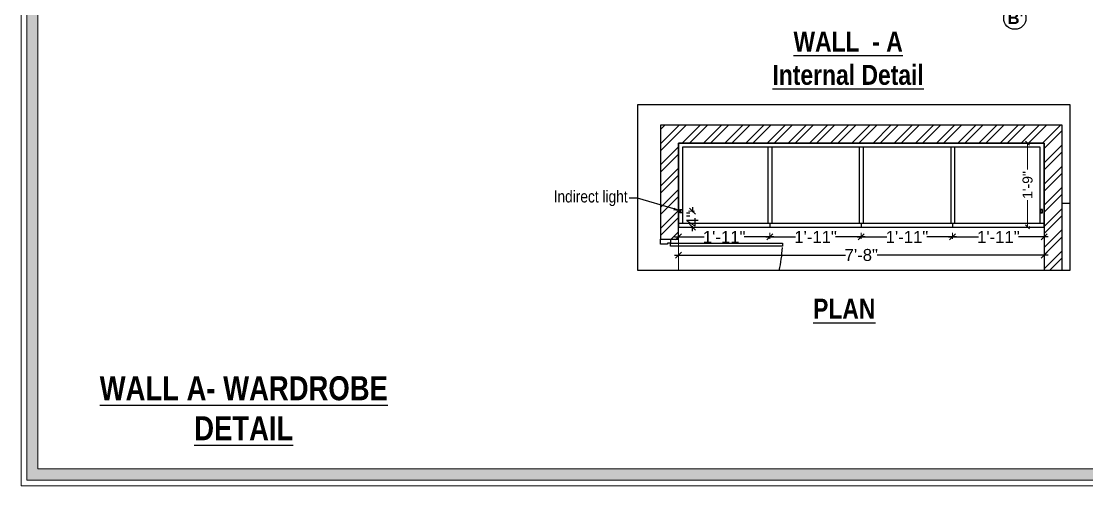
# Model space of a CAD drawing. Header units: millimetres. Extents: x 56222 to 3066687, y -650199 to -121287.
# Drawn here: x 136518.1 to 136784.8, y -183002.7 to -182886.6 of the extents above; entities that cross this region are included whole.
import ezdxf
from ezdxf import colors
from ezdxf.entities.mleader import LeaderData, LeaderLine
from ezdxf.math import Vec2, Vec3

# ---------------------------------------------------------------- set-up
doc = ezdxf.new("R2010")
doc.units = ezdxf.units.MM
doc.header["$MEASUREMENT"] = 0
doc.header["$PDMODE"] = 35
doc.linetypes.add('DASHED2', pattern=[0.375, 0.25, -0.125])
doc.linetypes.add('DASHEDX2', pattern=[1.5, 1, -0.5])
doc.layers.get('Defpoints').update_dxf_attribs({"color": 220})
doc.layers.add('AR ELE-5', color=134, linetype='Continuous')
doc.layers.add('AR HATCH-7', color=7, linetype='Continuous')
for name, color, linetype, lineweight in [('DIM.', 250, 'Continuous', 13), ('dim05', 1, 'Continuous', 13), ('Dimension', 10, 'DASHEDX2', 20), ('FIRST FLOOR', 7, 'Continuous', 9), ('FIRST FLOOR_( PLine )_', 251, 'Continuous', 30), ('FURNITURE', 32, 'Continuous', 9), ('FURNITURE-1', 252, 'Continuous', 13), ('Labelling', 1, 'Continuous', 25), ('Text', 7, 'Continuous', 15), ('wall', 7, 'Continuous', 30), ('XX~SLAB ( BEAM )~ ( DIM )', 7, 'Continuous', 9)]:
    doc.layers.add(name, color=color, linetype=linetype, lineweight=lineweight)
doc.styles.add('Arial', font='arial.ttf')
doc.styles.get("Standard").update_dxf_attribs({"font": 'arial.ttf', "height": 6})
doc.styles.add('style4', font='ARIALN.TTF')
doc.dimstyles.new('Archana', dxfattribs={"dimtxt": 3, "dimasz": 1.5, "dimexe": 0.5, "dimexo": 0.5, "dimgap": 0, "dimtad": 0, "dimzin": 0, "dimdsep": 46, "dimlunit": 4, "dimtxsty": 'Arial', "dimblk": 'OBLIQUE', "dimcen": 0, "dimdle": 1, "dimclrd": 1, "dimclre": 1, "dimclrt": 5, "dimadec": 0, "dimazin": 0, "dimtfac": 1, "dimtofl": 0, "dimtmove": 1, "dimatfit": 3, "dimfxl": 1, "dimfxlon": 1, "dimtolj": 1, "dimtzin": 0, "dimlwd": 25, "dimlwe": -1, "dimarcsym": 0})
doc.dimstyles.new('ISO-25', dxfattribs={"dimtxt": 2.5, "dimasz": 1, "dimexe": 0.5, "dimexo": 1, "dimtad": 0, "dimdec": 1, "dimlunit": 4, "dimtxsty": 'Standard', "dimblk": 'OBLIQUE', "dimcen": 2.5, "dimclrd": 1, "dimclre": 1, "dimclrt": 5, "dimadec": 0, "dimazin": 0, "dimtfac": 1, "dimtdec": 1, "dimtmove": 0, "dimatfit": 3, "dimfxl": 1, "dimlwd": -1, "dimarcsym": 0})

# ---------------------------------------------------------------- blocks, each defined once
blk = doc.blocks.new('_Oblique')
at = {"layer": 'wall', "color": 0, "lineweight": -2}
blk.add_line((-0.5, -0.5), (0.5, 0.5), dxfattribs=at)
blk = doc.blocks.new('*D736')
at = {"layer": 'Defpoints', "color": 0, "lineweight": 30, "transparency": 16777216}
for p in [(136769.58, -182917.05), (136769.98, -182917.05), (136769.58, -182938.05)]:
    blk.add_point(p, dxfattribs=at)
at = {"layer": 'dim05', "color": 1, "linetype": 'Continuous', "transparency": 16777216}
for p, q in [((136769.98, -182917.05), (136769.98, -182923.71)), ((136769.98, -182938.05), (136769.98, -182931.38))]:
    blk.add_line(p, q, dxfattribs=at)
at = {"layer": 'dim05', "color": 1, "linetype": 'Continuous', "lineweight": -2, "transparency": 16777216}
for p, q in [((136770.58, -182917.05), (136770.48, -182917.05)), ((136770.58, -182938.05), (136770.48, -182938.05))]:
    blk.add_line(p, q, dxfattribs=at)
at = {"layer": 'dim05', "color": 1, "transparency": 16777216}
for p, rotation in [((136769.98, -182917.05), 90), ((136769.98, -182938.05), 270)]:
    blk.add_blockref('_Oblique', p, dxfattribs=dict(at, rotation=rotation))
at = {"layer": 'dim05', "color": 5, "lineweight": 25, "transparency": 16777216, "insert": (136769.98, -182927.55), "char_height": 2.5, "attachment_point": 5, "rotation": 90, "style": 'Arial'}
blk.add_mtext('1\'-9"', dxfattribs=at)
blk = doc.blocks.new('*D737')
at = {"layer": 'Defpoints', "color": 0, "lineweight": 30, "transparency": 16777216}
for p in [(136682.61, -182938.08), (136705.48, -182938.08), (136705.48, -182940.55)]:
    blk.add_point(p, dxfattribs=at)
at = {"layer": 'FURNITURE', "color": 1, "lineweight": 25, "transparency": 16777216}
for p, q in [((136681.61, -182940.55), (136689.03, -182940.55)), ((136706.48, -182940.55), (136699.05, -182940.55))]:
    blk.add_line(p, q, dxfattribs=at)
at = {"layer": 'FURNITURE', "color": 1, "transparency": 16777216}
for p, q in [((136682.61, -182939.55), (136682.61, -182941.05)), ((136705.48, -182939.55), (136705.48, -182941.05))]:
    blk.add_line(p, q, dxfattribs=at)
at = {"layer": 'FURNITURE', "color": 1, "lineweight": 25, "transparency": 16777216, "xscale": 1.5, "yscale": 1.5, "zscale": 1.5, "rotation": 180}
blk.add_blockref('_Oblique', (136682.61, -182940.55), dxfattribs=at)
at = {"layer": 'FURNITURE', "color": 1, "lineweight": 25, "transparency": 16777216, "xscale": 1.5, "yscale": 1.5, "zscale": 1.5}
blk.add_blockref('_Oblique', (136705.48, -182940.55), dxfattribs=at)
at = {"layer": 'FURNITURE', "color": 5, "lineweight": 30, "transparency": 16777216, "insert": (136694.04, -182940.55), "char_height": 3, "attachment_point": 5, "style": 'Arial'}
blk.add_mtext('\\A1;1\'-11"', dxfattribs=at)
blk = doc.blocks.new('*D738')
at = {"layer": 'Defpoints', "color": 0, "lineweight": 30, "transparency": 16777216}
for p in [(136705.48, -182938.08), (136728.36, -182938.08), (136728.36, -182940.55)]:
    blk.add_point(p, dxfattribs=at)
at = {"layer": 'FURNITURE', "color": 1, "lineweight": 25, "transparency": 16777216}
for p, q in [((136704.48, -182940.55), (136711.91, -182940.55)), ((136729.36, -182940.55), (136721.93, -182940.55))]:
    blk.add_line(p, q, dxfattribs=at)
at = {"layer": 'FURNITURE', "color": 1, "transparency": 16777216}
for p, q in [((136705.48, -182939.55), (136705.48, -182941.05)), ((136728.36, -182939.55), (136728.36, -182941.05))]:
    blk.add_line(p, q, dxfattribs=at)
at = {"layer": 'FURNITURE', "color": 1, "lineweight": 25, "transparency": 16777216, "xscale": 1.5, "yscale": 1.5, "zscale": 1.5, "rotation": 180}
blk.add_blockref('_Oblique', (136705.48, -182940.55), dxfattribs=at)
at = {"layer": 'FURNITURE', "color": 1, "lineweight": 25, "transparency": 16777216, "xscale": 1.5, "yscale": 1.5, "zscale": 1.5}
blk.add_blockref('_Oblique', (136728.36, -182940.55), dxfattribs=at)
at = {"layer": 'FURNITURE', "color": 5, "lineweight": 30, "transparency": 16777216, "insert": (136716.92, -182940.55), "char_height": 3, "attachment_point": 5, "style": 'Arial'}
blk.add_mtext('\\A1;1\'-11"', dxfattribs=at)
blk = doc.blocks.new('*D739')
at = {"layer": 'Defpoints', "color": 0, "lineweight": 30, "transparency": 16777216}
for p in [(136728.36, -182938.08), (136751.23, -182938.08), (136751.23, -182940.55)]:
    blk.add_point(p, dxfattribs=at)
at = {"layer": 'FURNITURE', "color": 1, "lineweight": 25, "transparency": 16777216}
for p, q in [((136727.36, -182940.55), (136734.78, -182940.55)), ((136752.23, -182940.55), (136744.8, -182940.55))]:
    blk.add_line(p, q, dxfattribs=at)
at = {"layer": 'FURNITURE', "color": 1, "transparency": 16777216}
for p, q in [((136728.36, -182939.55), (136728.36, -182941.05)), ((136751.23, -182939.55), (136751.23, -182941.05))]:
    blk.add_line(p, q, dxfattribs=at)
at = {"layer": 'FURNITURE', "color": 1, "lineweight": 25, "transparency": 16777216, "xscale": 1.5, "yscale": 1.5, "zscale": 1.5, "rotation": 180}
blk.add_blockref('_Oblique', (136728.36, -182940.55), dxfattribs=at)
at = {"layer": 'FURNITURE', "color": 1, "lineweight": 25, "transparency": 16777216, "xscale": 1.5, "yscale": 1.5, "zscale": 1.5}
blk.add_blockref('_Oblique', (136751.23, -182940.55), dxfattribs=at)
at = {"layer": 'FURNITURE', "color": 5, "lineweight": 30, "transparency": 16777216, "insert": (136739.79, -182940.55), "char_height": 3, "attachment_point": 5, "style": 'Arial'}
blk.add_mtext('\\A1;1\'-11"', dxfattribs=at)
blk = doc.blocks.new('*D740')
at = {"layer": 'Defpoints', "color": 0, "lineweight": 30, "transparency": 16777216}
for p in [(136751.23, -182938.08), (136774.11, -182938.08), (136774.11, -182940.55)]:
    blk.add_point(p, dxfattribs=at)
at = {"layer": 'FURNITURE', "color": 1, "lineweight": 25, "transparency": 16777216}
for p, q in [((136750.23, -182940.55), (136757.66, -182940.55)), ((136775.11, -182940.55), (136767.68, -182940.55))]:
    blk.add_line(p, q, dxfattribs=at)
at = {"layer": 'FURNITURE', "color": 1, "transparency": 16777216}
for p, q in [((136751.23, -182939.55), (136751.23, -182941.05)), ((136774.11, -182939.55), (136774.11, -182941.05))]:
    blk.add_line(p, q, dxfattribs=at)
at = {"layer": 'FURNITURE', "color": 1, "lineweight": 25, "transparency": 16777216, "xscale": 1.5, "yscale": 1.5, "zscale": 1.5, "rotation": 180}
blk.add_blockref('_Oblique', (136751.23, -182940.55), dxfattribs=at)
at = {"layer": 'FURNITURE', "color": 1, "lineweight": 25, "transparency": 16777216, "xscale": 1.5, "yscale": 1.5, "zscale": 1.5}
blk.add_blockref('_Oblique', (136774.11, -182940.55), dxfattribs=at)
at = {"layer": 'FURNITURE', "color": 5, "lineweight": 30, "transparency": 16777216, "insert": (136762.67, -182940.55), "char_height": 3, "attachment_point": 5, "style": 'Arial'}
blk.add_mtext('\\A1;1\'-11"', dxfattribs=at)
blk = doc.blocks.new('*D741')
at = {"layer": 'Defpoints', "color": 0, "lineweight": 30, "transparency": 16777216}
for p in [(136682.61, -182939.11), (136774.11, -182939.11), (136774.11, -182945.06)]:
    blk.add_point(p, dxfattribs=at)
at = {"layer": 'FURNITURE', "color": 1, "transparency": 16777216}
for p, q in [((136682.61, -182944.06), (136682.61, -182945.56)), ((136774.11, -182944.06), (136774.11, -182945.56))]:
    blk.add_line(p, q, dxfattribs=at)
at = {"layer": 'FURNITURE', "color": 1, "lineweight": 25, "transparency": 16777216}
for p, q in [((136681.61, -182945.06), (136724.38, -182945.06)), ((136775.11, -182945.06), (136732.33, -182945.06))]:
    blk.add_line(p, q, dxfattribs=at)
at = {"layer": 'FURNITURE', "color": 1, "lineweight": 25, "transparency": 16777216, "xscale": 1.5, "yscale": 1.5, "zscale": 1.5, "rotation": 180}
blk.add_blockref('_Oblique', (136682.61, -182945.06), dxfattribs=at)
at = {"layer": 'FURNITURE', "color": 1, "lineweight": 25, "transparency": 16777216, "xscale": 1.5, "yscale": 1.5, "zscale": 1.5}
blk.add_blockref('_Oblique', (136774.11, -182945.06), dxfattribs=at)
at = {"layer": 'FURNITURE', "color": 5, "lineweight": 30, "transparency": 16777216, "insert": (136728.36, -182945.06), "char_height": 3, "attachment_point": 5, "style": 'Arial'}
blk.add_mtext('\\A1;7\'-8"', dxfattribs=at)
blk = doc.blocks.new('*D883')
at = {"layer": 'Defpoints', "color": 0, "lineweight": 30, "transparency": 16777216}
for p in [(136683.61, -182934.1), (136686.07, -182934.1), (136684.02, -182938.08)]:
    blk.add_point(p, dxfattribs=at)
at = {"layer": 'FURNITURE', "color": 1, "transparency": 16777216}
for p, q in [((136685.07, -182934.1), (136686.57, -182934.1)), ((136685.07, -182938.08), (136686.57, -182938.08))]:
    blk.add_line(p, q, dxfattribs=at)
at = {"layer": 'FURNITURE', "color": 1, "lineweight": 25, "transparency": 16777216}
for p, q in [((136686.07, -182933.1), (136686.07, -182934.31)), ((136686.07, -182939.08), (136686.07, -182937.88))]:
    blk.add_line(p, q, dxfattribs=at)
at = {"layer": 'FURNITURE', "color": 1, "lineweight": 25, "transparency": 16777216, "xscale": 1.5, "yscale": 1.5, "zscale": 1.5}
for p, rotation in [((136686.07, -182934.1), 90), ((136686.07, -182938.08), 270)]:
    blk.add_blockref('_Oblique', p, dxfattribs=dict(at, rotation=rotation))
at = {"layer": 'FURNITURE', "color": 5, "lineweight": 30, "transparency": 16777216, "insert": (136686.07, -182936.09), "char_height": 3, "attachment_point": 5, "rotation": 90, "style": 'Arial'}
blk.add_mtext('\\A1;4"', dxfattribs=at)

msp = doc.modelspace()

# ---------------------------------------------------------------- hatches: boundary and pattern name
at = {"layer": 'AR HATCH-7', "lineweight": 15, "true_color": 0x939598}
h = msp.add_hatch(dxfattribs=at)
h.set_pattern_fill('ANSI32', color=252, scale=10)
h.set_pattern_definition([(45, (1700.7262, 1125.451), (-2.65165043, 2.65165043), []), (45, (1702.494, 1125.451), (-2.65165043, 2.65165043), [])])
h.paths.add_polyline_path([(136778.606, -182912.581), (136678.106, -182912.581), (136678.106, -182941.081), (136680.606, -182941.081), (136682.606, -182941.081), (136682.606, -182917.081), (136774.106, -182917.081), (136774.106, -182938.081), (136774.106, -182948.89), (136778.606, -182948.89)])
at = {"layer": 'Dimension', "linetype": 'Continuous', "true_color": 0xd39e00}
h = msp.add_hatch(color=42, dxfattribs=at)
h.paths.add_polyline_path([(136519.487, -182722.471), (136519.487, -183001.349), (136915.69, -183001.349), (136915.69, -182722.471)])
h.paths.add_polyline_path([(136522.268, -182725.252), (136912.91, -182725.252), (136912.91, -182998.568), (136522.268, -182998.568)], flags=16)

# ---------------------------------------------------------------- linework, layer by layer
for points in [[(136680.606, -182941.081), (136680.606, -182942.081), (136679.856, -182942.081), (136679.856, -182942.331), (136678.106, -182942.331), (136678.106, -182941.081)], [(136680.606, -182942.081), (136708.606, -182942.081), (136708.606, -182942.831), (136680.606, -182942.831)]]:
    msp.add_lwpolyline(points, close=True)
at = {"layer": 'AR ELE-5', "linetype": 'ByBlock', "ltscale": 15}
msp.add_arc((136680.589, -182942.04), 28.041, 345.86074, 357.62699, dxfattribs=at)
at = {"layer": 'Dimension', "color": 42, "linetype": 'Continuous', "true_color": 0xd39e00}
for points in [[(136518.097, -182721.081), (136917.081, -182721.081), (136917.081, -183002.739), (136518.097, -183002.739)], [(136519.487, -182722.471), (136915.69, -182722.471), (136915.69, -183001.349), (136519.487, -183001.349)], [(136522.268, -182725.252), (136912.91, -182725.252), (136912.91, -182998.568), (136522.268, -182998.568)]]:
    msp.add_lwpolyline(points, close=True, dxfattribs=at)
at = {"layer": 'FIRST FLOOR'}
for p, q in [((136778.606, -182912.581), (136678.106, -182912.581)), ((136678.106, -182912.581), (136678.106, -182941.081)), ((136778.606, -182948.89), (136778.606, -182912.581)), ((136774.106, -182917.081), (136682.606, -182917.081)), ((136682.606, -182917.081), (136682.606, -182948.89)), ((136774.106, -182948.89), (136774.106, -182917.081)), ((136682.606, -182941.081), (136678.106, -182941.081))]:
    msp.add_line(p, q, dxfattribs=at)
at = {"layer": 'FIRST FLOOR_( PLine )_'}
for p, q in [((136778.606, -182912.581), (136678.106, -182912.581)), ((136678.106, -182912.581), (136678.106, -182941.081)), ((136778.606, -182948.89), (136778.606, -182912.581)), ((136682.606, -182941.081), (136682.606, -182917.081)), ((136682.606, -182917.081), (136774.106, -182917.081)), ((136774.106, -182917.081), (136774.106, -182948.89)), ((136678.106, -182941.081), (136682.606, -182941.081))]:
    msp.add_line(p, q, dxfattribs=at)
at = {"layer": 'FURNITURE', "lineweight": 30}
for p, q in [((136683.606, -182918.081), (136683.606, -182937.081)), ((136773.106, -182918.081), (136683.606, -182918.081)), ((136704.981, -182918.081), (136704.981, -182937.081)), ((136705.981, -182918.081), (136705.981, -182937.081)), ((136727.856, -182918.081), (136727.856, -182937.081)), ((136728.856, -182918.081), (136728.856, -182937.081)), ((136750.731, -182918.081), (136750.731, -182937.081)), ((136751.731, -182918.081), (136751.731, -182937.081)), ((136773.106, -182937.081), (136773.106, -182918.081)), ((136778.606, -182932.081), (136780.524, -182932.081)), ((136682.606, -182937.081), (136774.106, -182937.081)), ((136705.481, -182937.081), (136705.481, -182938.081)), ((136728.356, -182937.081), (136728.356, -182938.081)), ((136751.231, -182937.081), (136751.231, -182938.081))]:
    msp.add_line(p, q, dxfattribs=at)
for points in [[(136682.606, -182917.081), (136682.606, -182938.081), (136774.106, -182938.081), (136774.106, -182917.081)], [(136683.606, -182934.544), (136682.965, -182934.544), (136682.965, -182933.651), (136683.606, -182933.651)], [(136773.106, -182934.544), (136773.746, -182934.544), (136773.746, -182933.651), (136773.106, -182933.651)]]:
    msp.add_lwpolyline(points, close=True, dxfattribs=at)
at = {"layer": 'FURNITURE', "color": 3, "linetype": 'DASHED2', "lineweight": 30}
for points in [[(136683.606, -182934.429), (136683.072, -182934.429), (136683.072, -182933.776), (136683.606, -182933.776)], [(136773.106, -182934.429), (136773.639, -182934.429), (136773.639, -182933.776), (136773.106, -182933.776)]]:
    msp.add_lwpolyline(points, close=True, dxfattribs=at)
at = {"layer": 'FURNITURE-1', "color": 1, "linetype": 'ByBlock', "lineweight": 30}
msp.add_circle((136766.783, -182885.821), 2.785, dxfattribs=at)
at = {"layer": 'XX~SLAB ( BEAM )~ ( DIM )', "color": 252, "lineweight": 25, "true_color": 0x939598}
msp.add_lwpolyline([(136780.524, -182948.89), (136672.43, -182948.89), (136672.43, -182907.398), (136780.524, -182907.398)], close=True, dxfattribs=at)

# ---------------------------------------------------------------- texts
at = {"layer": 'DIM.', "color": 1, "insert": (136764.945, -182884.283, -2.248), "char_height": 3, "attachment_point": 1}
msp.add_mtext_dynamic_manual_height_columns("{\\fArial|b1|i0|c0|p34;B'}", width=81.87572, gutter_width=1.128, heights=[0], dxfattribs=at)
at = {"layer": 'Labelling', "color": 251, "true_color": 0x636466, "attachment_point": 5, "style": 'style4'}
for s, insert, char_height in [('{\\fArial Narrow|b1|i0|c0|p34;\\LWALL  - A\\PInternal Detail}', (136725.06, -182895.869), 5), ('{\\fArial Narrow|b1|i0|c0|p34;\\LPLAN}', (136724.087, -182958.488), 5), ('{\\fArial Narrow|b1|i0|c0|p34;\\LWALL A- WARDROBE DETAIL}', (136573.782, -182983.378), 6)]:
    msp.add_mtext_dynamic_manual_height_columns(s, width=79.10806, gutter_width=1, heights=[0], dxfattribs=dict(at, insert=insert, char_height=char_height))

# ---------------------------------------------------------------- dimensions: what is measured, and where the dimension line sits
at = {"layer": 'dim05', "color": 27, "lineweight": 25, "true_color": 0x7d5120}
dim = msp.add_linear_dim(base=(136769.982, -182917.045), p1=(136769.585, -182938.045), p2=(136769.585, -182917.045), angle=90, dimstyle='ISO-25', override={"dimtxsty": 'Arial'}, dxfattribs=at)
dim.commit()
dim.dimension.update_dxf_attribs({"geometry": '*D736', "text_midpoint": (136769.982, -182927.545)})
at = {"layer": 'FURNITURE', "lineweight": 30}
dim = msp.add_linear_dim(base=(136686.066, -182934.102), p1=(136684.021, -182938.081), p2=(136683.606, -182934.102), angle=90, dimstyle='Archana', dxfattribs=at)
dim.commit()
dim.dimension.update_dxf_attribs({"geometry": '*D883', "text_midpoint": (136686.066, -182936.092)})
for base, p1, p2, picture, middle in [((136705.480534017, -182940.546363367), (136682.605534017, -182938.08137445), (136705.480534017, -182938.08137445), '*D737', (136694.043034017, -182940.546363367)), ((136728.355534017, -182940.546363367), (136705.480534017, -182938.08137445), (136728.355534017, -182938.08137445), '*D738', (136716.918034017, -182940.546363367)), ((136751.230534017, -182940.546363367), (136728.355534017, -182938.08137445), (136751.230534017, -182938.08137445), '*D739', (136739.793034017, -182940.546363367)), ((136774.105534017, -182940.546363367), (136751.230534017, -182938.08137445), (136774.105534017, -182938.08137445), '*D740', (136762.668034017, -182940.546363367))]:
    dim = msp.add_linear_dim(base=base, p1=p1, p2=p2, dimstyle='Archana', dxfattribs=at)
    dim.commit()
    dim.dimension.update_dxf_attribs({"geometry": picture, "text_midpoint": middle})
dim = msp.add_linear_dim(base=(136774.105534017, -182945.060494323), p1=(136682.605534017, -182939.107479817), p2=(136774.105534017, -182939.107479817), dimstyle='Archana', override={"dimdec": 0}, dxfattribs=at)
dim.commit()
dim.dimension.update_dxf_attribs({"geometry": '*D741', "text_midpoint": (136728.355534017, -182945.060494323)})

# ---------------------------------------------------------------- leaders
at = {"layer": 'Text', "color": 1, "lineweight": 0, "ltscale": 20}
ml = msp.add_multileader_mtext('Standard', dxfattribs=at)
ml.set_content('Indirect light', color=1, style='style4')
ml.set_leader_properties()
ml.build(insert=Vec2(0, 0))
ml.multileader.update_dxf_attribs({"dogleg_length": 2.025, "arrow_head_size": 2})
ctx = ml.context
ctx.base_point, ctx.char_height, ctx.arrow_head_size, ctx.landing_gap_size, ctx.plane_origin = Vec3(136651.293, -182930.861), 3, 2, 0.4, Vec3(136734.405, -182922.924)
ctx.text_align_type = 2
notes = []
notes.append((ctx, [(0, (1, 1, 0), (136672.302, -182930.861), (-1, 0), 2.025, [(0, [(136683.339, -182934.102)], 0, [])])]))
ctx.mtext.insert, ctx.mtext.alignment = Vec3(136669.877, -182928.92), 3
for ctx, leaders in notes:
    for number, flags, end, landing, length, lines in leaders:
        leader = LeaderData()
        leader.index, (leader.has_last_leader_line, leader.has_dogleg_vector, leader.attachment_direction) = number, flags
        leader.last_leader_point, leader.dogleg_vector, leader.dogleg_length = Vec3(end), Vec3(landing), length
        for number, points, colour, breaks in lines:
            line = LeaderLine()
            line.index, line.vertices, line.color, line.breaks = number, Vec3.list(points), colors.encode_raw_color(colour), breaks
            leader.lines.append(line)
        ctx.leaders.append(leader)

doc.saveas('drawing.dxf')
